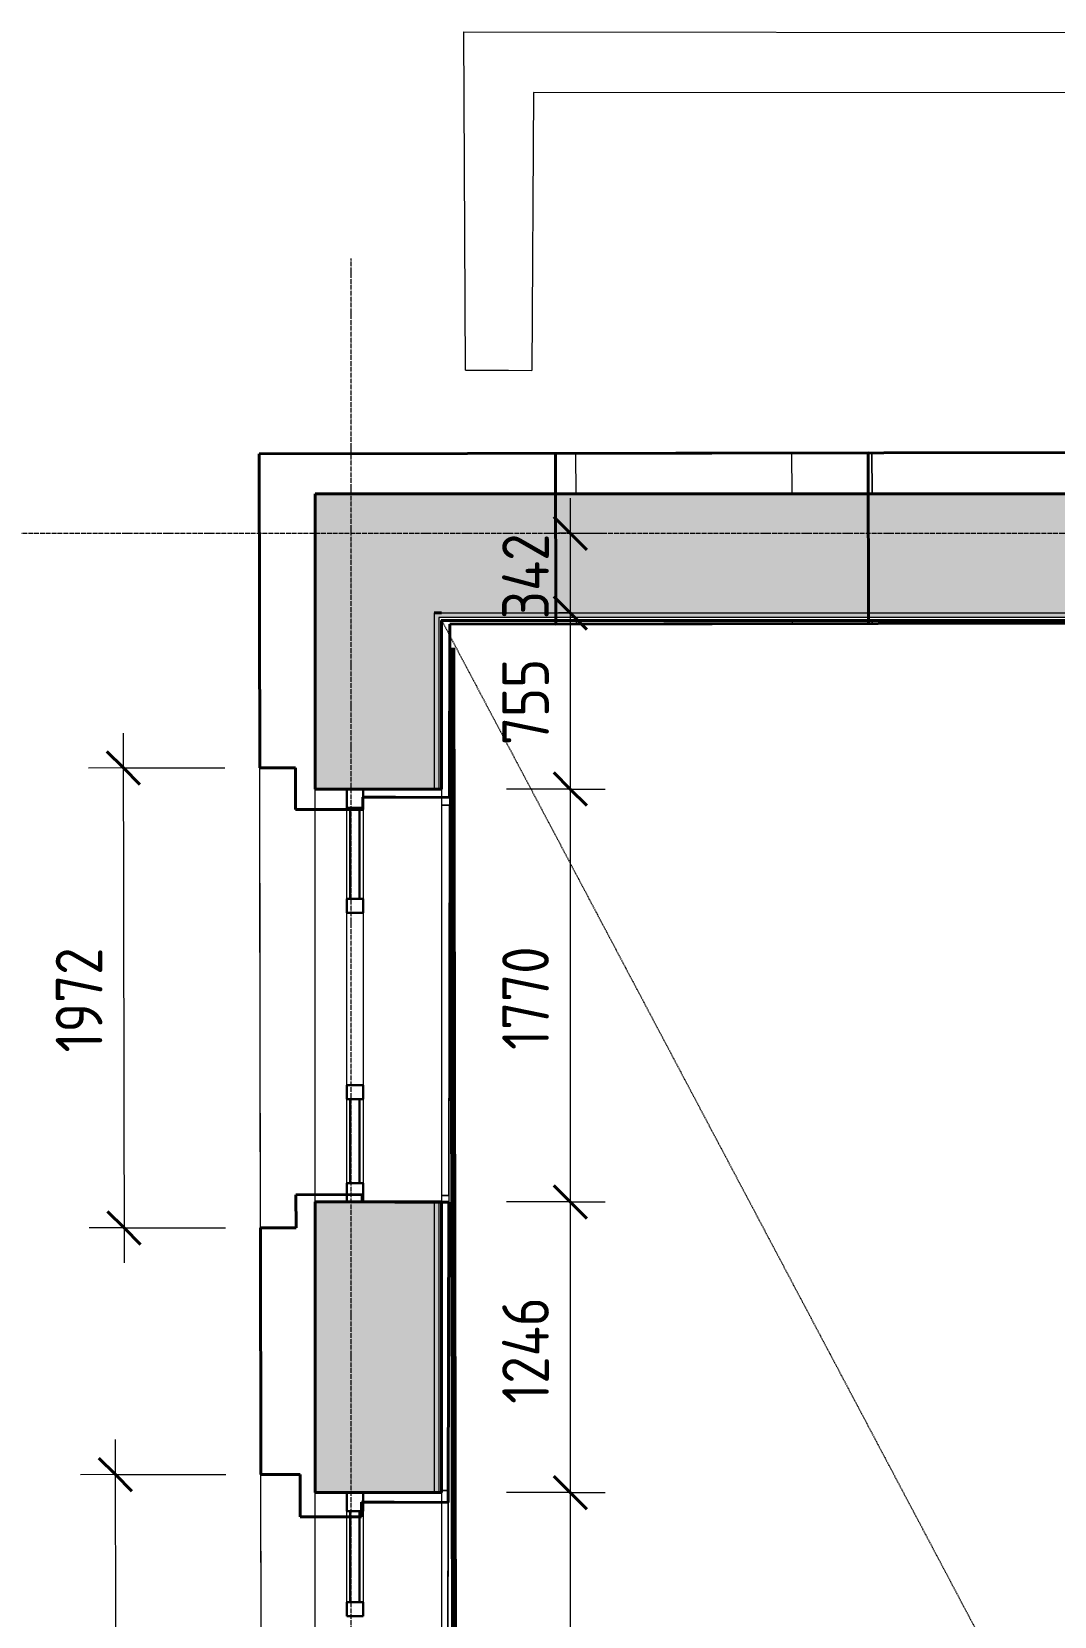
# Model space of a CAD drawing. Header units: millimetres. Extents: x -11886 to 68941, y -8130 to 45506.
# Drawn here: x 17241 to 21624, y 38714 to 45506 of the extents above; entities that cross this region are included whole.
import ezdxf

# ---------------------------------------------------------------- set-up
doc = ezdxf.new("R2010")
doc.units = ezdxf.units.MM
doc.linetypes.add('ADSK_Линия сетки', pattern=[25, 20, -2.5, 0, -2.5])
doc.linetypes.add('ADSK_Сверху', pattern=[4.5, 3, -1.5])
for name, color, linetype, lineweight in [('Витраж', 7, 'Continuous', 18), ('Оси', 7, 'Continuous', 9), ('Панели витража', 7, 'Continuous', 18), ('Размеры', 7, 'Continuous', 9), ('Размеры-100', 7, 'Continuous', 9), ('Стены', 7, 'Continuous', 18), ('Стены внутренние', 7, 'Continuous', 18), ('Стены наружные', 7, 'Continuous', 18), ('Стены штриховка', 7, 'Continuous', 18), ('стояки', 7, 'Continuous', 9)]:
    doc.layers.add(name, color=color, linetype=linetype, lineweight=lineweight)
for name, color, linetype, lineweight, true_color in [('Линии', 7, 'Continuous', 9, 0x00a600), ('планы со стояками отопление_dwg', 7, 'Continuous', 9, 0x767676), ('Стены разрез', 7, 'Continuous', 40, 0xbb5389)]:
    doc.layers.add(name, color=color, linetype=linetype, lineweight=lineweight, true_color=true_color)
doc.styles.add('GOST Common_1', font='GOST_Common.ttf', dxfattribs={"width": 0.9, "height": 200})
doc.dimstyles.new('ADSK_Основной_2_мм_Округление_до_1_мм', dxfattribs={"dimscale": 304.8, "dimtxt": 201.142999, "dimasz": 0.463911, "dimexe": 0.492126, "dimexo": 0.492126, "dimgap": 0.098425, "dimtad": 1, "dimdec": 0, "dimdsep": 46, "dimtxsty": 'GOST Common_1', "dimblk1": 'OBLIQUE', "dimblk2": 'OBLIQUE', "dimsah": 1, "dimcen": 0.09, "dimdle": 0.492126, "dimazin": 2, "dimtfac": 1, "dimtdec": 4, "dimtix": 1, "dimtmove": 0, "dimatfit": 3, "dimfxl": 1, "dimtvp": 1, "dimtolj": 1, "dimtzin": 0, "dimlwd": 20, "dimlwe": 20, "dimarcsym": 2})
doc.dimstyles.new('ADSK_Основной_2_мм_Округление_до_1_мм_2', dxfattribs={"dimscale": 304.8, "dimtxt": 201.142999, "dimasz": 0.463911, "dimexe": 0.492126, "dimexo": 0.492126, "dimgap": 0.098425, "dimtad": 1, "dimdec": 0, "dimdsep": 46, "dimtxsty": 'GOST Common_1', "dimblk1": 'OBLIQUE', "dimblk2": 'OBLIQUE', "dimsah": 1, "dimcen": 0.09, "dimdle": 0.492126, "dimazin": 2, "dimtfac": 1, "dimtdec": 4, "dimtix": 1, "dimtmove": 0, "dimatfit": 3, "dimfxl": 1, "dimtvp": 1, "dimtolj": 1, "dimtzin": 0, "dimlwd": 20, "dimlwe": 20, "dimarcsym": 2})
pattern_1 = [(0, (0, 0), (406.4, 101.6), [33.528, -271.272, 33.528, -271.272, -1625.6]), (0, (0, 0), (406.4, 101.6), [-609.6, 33.528, -576.072, 33.528, -271.272, -711.2]), (0, (0, 0), (406.4, 101.6), [-1524, 33.528, -169.672, 33.528, -474.472]), (120, (152.4, 50.8), (-291.18818, 301.15272), [33.528, -271.272, 33.528, -271.272, -1625.6]), (120, (152.4, 50.8), (-291.18818, 301.15272), [-609.6, 33.528, -576.072, 33.528, -271.272, -711.2]), (120, (152.4, 50.8), (-291.18818, 301.15272), [-1524, 33.528, -169.672, 33.528, -474.472]), (240, (203.2, 254), (-115.21182, -402.75272), [33.528, -271.272, 33.528, -271.272, -1625.6]), (240, (203.2, 254), (-115.21182, -402.75272), [-609.6, 33.528, -576.072, 33.528, -271.272, -711.2]), (240, (203.2, 254), (-115.21182, -402.75272), [-1524, 33.528, -169.672, 33.528, -474.472])]

# ---------------------------------------------------------------- blocks, each defined once
blk = doc.blocks.new('Существующие стены 1 эт - Существующие стены 1 эт-653793-01 План 1-го этажа кладочный')
at = {"layer": 'Стены', "color": 243, "true_color": 0xbb5389}
for p, q in [((18216.3, 43696.8), (19486.1, 43698.9)), ((18235.6, 30592.8), (18216.3, 43696.8)), ((19486.1, 43698.9), (20826.1, 43701)), ((20498.9, 43700.5), (19486.1, 43698.9)), ((19486.1, 43698.9), (19572.1, 43699)), ((19486.1, 43698.9), (19572.1, 43699)), ((19486.4, 43525.1), (19486.1, 43698.9)), ((19486.1, 43698.9), (19486.4, 43525.1)), ((19486.4, 43525.1), (19486.1, 43698.9)), ((19572.1, 43699), (20826.1, 43701)), ((19572.1, 43699), (20826.1, 43701)), ((20826.1, 43701), (19572.1, 43699)), ((19572.1, 43699), (20498.9, 43700.5)), ((19572.1, 43699), (19572.7, 43525.1)), ((19572.1, 43699), (19572.7, 43525.1)), ((20826.1, 43701), (20498.9, 43700.5)), ((20498.9, 43700.5), (20826.1, 43701)), ((20499.5, 43525.1), (20498.9, 43700.5)), ((20499.5, 43525.1), (20498.9, 43700.5)), ((20826.1, 43701), (20826.4, 43525.1)), ((20826.4, 43525.1), (20826.1, 43701)), ((20826.1, 43701), (20826.4, 43525.1)), ((20826.1, 43701), (20842.1, 43701)), ((20826.1, 43701), (20842.1, 43701)), ((20842.1, 43701), (20826.1, 43701)), ((20842.1, 43701), (25814.7, 43709)), ((20842.4, 43525.1), (20842.1, 43701)), ((20842.1, 43701), (20842.4, 43525.1)), ((19032.3, 42966.8), (19031, 42191.4)), ((19487.3, 42967.5), (19032.3, 42966.8)), ((19487.3, 42967.5), (19487.3, 42983.1)), ((19487.3, 42983.1), (19487.3, 42967.5)), ((19487.3, 42967.5), (19487.3, 42983.1)), ((20827.3, 42969.6), (19487.3, 42967.5)), ((19487.3, 42967.5), (20501.3, 42969.1)), ((19574.5, 42967.7), (19487.3, 42967.5)), ((19574.5, 42967.7), (19487.3, 42967.5)), ((19574.4, 42983.1), (19574.5, 42967.7)), ((19574.4, 42983.1), (19574.5, 42967.7)), ((20827.3, 42969.6), (19574.5, 42967.7)), ((20827.3, 42969.6), (19574.5, 42967.7)), ((19574.5, 42967.7), (20827.3, 42969.6)), ((19574.5, 42967.7), (20501.3, 42969.1)), ((20501.3, 42969.1), (20501.3, 42983.1)), ((20501.3, 42969.1), (20501.3, 42983.1)), ((20501.3, 42969.1), (20827.3, 42969.6)), ((20827.3, 42969.6), (20501.3, 42969.1)), ((20827.3, 42983.1), (20827.3, 42969.6)), ((20827.3, 42969.6), (20827.3, 42983.1)), ((20827.3, 42983.1), (20827.3, 42969.6)), ((20843.2, 42969.7), (20827.3, 42969.6)), ((20827.3, 42969.6), (20843.2, 42969.7)), ((20843.2, 42969.7), (20827.3, 42969.6)), ((29470.3, 42983.1), (20843.2, 42969.7)), ((20843.2, 42969.7), (20843.2, 42983.1)), ((20843.2, 42983.1), (20843.2, 42969.7)), ((18370.9, 42351.4), (18218.3, 42351.2)), ((18221.2, 40379.6), (18218.3, 42351.2)), ((18371.2, 42171.7), (18370.9, 42351.4)), ((18799.5, 42224.8), (18660.8, 42225)), ((19031.1, 42224.4), (18799.5, 42224.8)), ((18997.8, 42191.5), (19031, 42191.4)), ((19031, 42191.4), (18997.8, 42191.5)), ((19031.1, 42224.4), (19028.2, 40489.6)), ((19031, 42191.4), (19028.3, 40517.6)), ((19028.3, 40517.6), (19031, 42191.4)), ((19031, 42191.4), (19028.3, 40517.6)), ((18590.8, 42172), (18371.2, 42171.7)), ((18373.6, 40521.4), (18590.8, 40521.7)), ((18373.8, 40379.9), (18373.6, 40521.4)), ((19028.3, 40517.6), (18997.8, 40517.7)), ((18997.8, 40517.7), (19028.3, 40517.6)), ((18997.8, 40489.6), (19028.2, 40489.6)), ((19028.3, 40517.6), (19026.2, 39253.6)), ((18221.2, 40379.6), (18373.8, 40379.9)), ((18391.7, 39322.6), (18222.7, 39322.3)), ((18225.6, 37364), (18222.7, 39322.3)), ((18392, 39140.7), (18391.7, 39322.6)), ((18794.6, 39202.9), (18660.8, 39203.1)), ((19026.1, 39202.5), (18794.6, 39202.9)), ((18997.8, 39253.7), (19026.2, 39253.6)), ((19026.2, 39253.6), (18997.8, 39253.7)), ((19026.2, 39253.6), (19022.7, 37114.7)), ((19022.7, 37114.7), (19026.2, 39253.6)), ((19026.2, 39253.6), (19022.7, 37114.7)), ((19026.1, 39202.5), (19023.3, 37473.6)), ((18590.8, 39141), (18392, 39140.7))]:
    blk.add_line(p, q, dxfattribs=at)
at = {"layer": 'Стены разрез'}
for p, q in [((31501.3, 43718), (18216.3, 43696.8)), ((18216.3, 43696.8), (18218.3, 42351.2)), ((20826.1, 43701), (19486.1, 43698.9)), ((19486.1, 43698.9), (19487.3, 42967.5)), ((20827.3, 42969.6), (20826.1, 43701)), ((19031.1, 42224.4), (19032.3, 42966.8)), ((19032.3, 42966.8), (30750.7, 42985.1)), ((19487.3, 42967.5), (20827.3, 42969.6)), ((18218.3, 42351.2), (18370.9, 42351.4)), ((18370.9, 42351.4), (18371.2, 42171.7)), ((18659.4, 42172.1), (18659.5, 42225)), ((18659.5, 42225), (18799.5, 42224.8)), ((18799.5, 42224.8), (19031.1, 42224.4)), ((18371.2, 42171.7), (18659.4, 42172.1)), ((18656.7, 40521.8), (18373.6, 40521.4)), ((18373.6, 40521.4), (18373.8, 40379.9)), ((18656.7, 40490.2), (18656.7, 40521.8)), ((18796.7, 40490), (18656.7, 40490.2)), ((19028.2, 40489.6), (18796.7, 40490)), ((19026.1, 39202.5), (19028.2, 40489.6)), ((18373.8, 40379.9), (18221.2, 40379.6)), ((18221.2, 40379.6), (18222.7, 39322.3)), ((18222.7, 39322.3), (18391.7, 39322.6)), ((18391.7, 39322.6), (18392, 39140.7)), ((18654.5, 39141.1), (18654.6, 39203.2)), ((18654.6, 39203.2), (18794.6, 39202.9)), ((18794.6, 39202.9), (19026.1, 39202.5)), ((18392, 39140.7), (18654.5, 39141.1))]:
    blk.add_line(p, q, dxfattribs=at)
blk = doc.blocks.new('Прямоугольный импост - 70х20_60мм-V47-01 План 1-го этажа кладочный')
at = {"layer": 'Витраж', "lineweight": 30}
for p, q in [((-80, 35), (0, 35)), ((-80, -35), (-80, 35)), ((0, 35), (0, -35)), ((0, -35), (-80, -35))]:
    blk.add_line(p, q, dxfattribs=at)
blk = doc.blocks.new('Системная панель - _AR_Стекло_40мм_привязка по центру-V49-01 План 1-го этажа кладочный')
at = {"layer": 'Панели витража', "lineweight": 30}
for p, q in [((195, 20), (-195, 20)), ((-195, 20), (-195, -20)), ((195, -20), (195, 20)), ((-195, -20), (195, -20))]:
    blk.add_line(p, q, dxfattribs=at)
blk = doc.blocks.new('Прямоугольный импост - 70х60мм-V50-01 План 1-го этажа кладочный')
at = {"layer": 'Витраж'}
for p, q in [((18590.8, 39141), (18590.8, 39164.2)), ((18590.8, 38774.2), (18590.8, 39141)), ((18660.8, 39164.2), (18660.8, 38774.2))]:
    blk.add_line(p, q, dxfattribs=at)
blk = doc.blocks.new('Прямоугольный импост - 70х60мм-V51-01 План 1-го этажа кладочный')
at = {"layer": 'Витраж', "lineweight": 30}
for p, q in [((-30, 35), (30, 35)), ((-30, -35), (-30, 35)), ((30, 35), (30, -35)), ((30, -35), (-30, -35))]:
    blk.add_line(p, q, dxfattribs=at)
blk = doc.blocks.new('Системная панель - _AR_Стекло_40мм_привязка по центру-V46-01 План 1-го этажа кладочный')
at = {"layer": 'Панели витража', "lineweight": 30}
for p, q in [((180, 20), (-180, 20)), ((-180, 20), (-180, -20)), ((180, -20), (180, 20)), ((-180, -20), (180, -20))]:
    blk.add_line(p, q, dxfattribs=at)
blk = doc.blocks.new('Прямоугольный импост - 70х20_60мм-V48-01 План 1-го этажа кладочный')
at = {"layer": 'Витраж', "lineweight": 30}
for p, q in [((0, 35), (-80, 35)), ((-80, 35), (-80, -35)), ((0, -35), (0, 35)), ((-80, -35), (0, -35))]:
    blk.add_line(p, q, dxfattribs=at)
blk = doc.blocks.new('Прямоугольный импост - 70х60мм-V52-01 План 1-го этажа кладочный')
at = {"layer": 'Витраж'}
for p, q in [((18590.8, 42172), (18590.8, 42180.2)), ((18660.8, 42180.2), (18660.8, 41790.2)), ((18590.8, 41790.2), (18590.8, 42172))]:
    blk.add_line(p, q, dxfattribs=at)
blk = doc.blocks.new('Прямоугольный импост - 70х60мм-1225009-01 План 1-го этажа кладочный')
at = {"layer": 'Витраж'}
for p, q in [((-6006, 9731.9), (-6006, 10091.9)), ((-5936, 10091.9), (-5936, 9731.9))]:
    blk.add_line(p, q, dxfattribs=at)
blk = doc.blocks.new('Прямоугольный импост - 70х60мм-1229542-01 План 1-го этажа кладочный')
at = {"layer": 'Витраж'}
for p, q in [((3738.5, 34637.6), (3738.5, 35377.6)), ((3808.5, 35377.6), (3808.5, 34637.6))]:
    blk.add_line(p, q, dxfattribs=at)
blk = doc.blocks.new('планы со стояками отопление_dwg-1484427-01 План 1-го этажа кладочный')
at = {"layer": 'стояки', "color": 40, "lineweight": 80, "true_color": 0xffbf00}
blk.add_line((191438.4, 198942.1), (191476.8, 176908.9), dxfattribs=at)
blk = doc.blocks.new('DIMBLOCK9-01 План 1-го этажа кладочный')
at = {"layer": 'Размеры-100', "lineweight": 20, "transparency": 16777216}
for p, q in [((17633.5, 42500.3), (17636.8, 40228.8)), ((17633.7, 42350.3), (17483.7, 42350.1)), ((17633.7, 42350.3), (18068.3, 42351)), ((17636.6, 40378.8), (17486.6, 40378.6)), ((17636.6, 40378.8), (18071.2, 40379.4))]:
    blk.add_line(p, q, dxfattribs=at)
at = {"layer": 'Размеры-100', "lineweight": 40, "transparency": 16777216}
for p, q in [((17633.7, 42350.3), (17562.9, 42420.9)), ((17633.7, 42350.3), (17704.5, 42279.7)), ((17636.6, 40378.8), (17565.8, 40449.4)), ((17636.6, 40378.8), (17707.4, 40308.2))]:
    blk.add_line(p, q, dxfattribs=at)
at = {"layer": 'Размеры-100', "color": 0, "lineweight": 20, "transparency": 16777216, "insert": (17343.8, 41131), "char_height": 200, "width": 560.473, "attachment_point": 1, "rotation": 90, "line_spacing_factor": 1.022761, "style": 'GOST Common_1'}
blk.add_mtext('1972', dxfattribs=at)
blk = doc.blocks.new('_Oblique')
at = {"color": 0, "linetype": 'ByBlock', "lineweight": -2}
blk.add_line((-0.5, -0.5), (0.5, 0.5), dxfattribs=at)
blk = doc.blocks.new('DIMBLOCK10-01 План 1-го этажа кладочный')
at = {"layer": 'Размеры-100', "lineweight": 20, "transparency": 16777216}
for p, q in [((17603, 37213.1), (17599.7, 39471.4)), ((17599.9, 39321.4), (17449.9, 39321.2)), ((17599.9, 39321.4), (18072.7, 39322.1)), ((17602.8, 37363.1), (17452.8, 37362.8)), ((17602.8, 37363.1), (18075.6, 37363.8))]:
    blk.add_line(p, q, dxfattribs=at)
at = {"layer": 'Размеры-100', "lineweight": 40, "transparency": 16777216}
for p, q in [((17599.9, 39321.4), (17529.1, 39392)), ((17599.9, 39321.4), (17670.7, 39250.8)), ((17602.8, 37363.1), (17532, 37433.7)), ((17602.8, 37363.1), (17673.6, 37292.5))]:
    blk.add_line(p, q, dxfattribs=at)
at = {"layer": 'Размеры-100', "color": 0, "lineweight": 20, "transparency": 16777216, "insert": (17310, 38108.7), "char_height": 200, "width": 560.473, "attachment_point": 1, "rotation": 90, "line_spacing_factor": 1.022761, "style": 'GOST Common_1'}
blk.add_mtext('1958', dxfattribs=at)
blk = doc.blocks.new('DIMBLOCK654-01 План 1-го этажа кладочный')
at = {"layer": 'Размеры-100', "lineweight": 20, "transparency": 16777216}
for p, q in [((19548.8, 43506.8), (19548.8, 43015.1)), ((19548.8, 43356.8), (19498.8, 43356.8)), ((19548.8, 43356.8), (19698.8, 43356.8)), ((19548.8, 43015.1), (19498.8, 43015.1)), ((19548.8, 43015.1), (19698.8, 43015.1))]:
    blk.add_line(p, q, dxfattribs=at)
at = {"layer": 'Размеры-100', "lineweight": 40, "transparency": 16777216}
for p, q in [((19548.8, 43356.8), (19478.1, 43427.5)), ((19548.8, 43356.8), (19619.5, 43286.1)), ((19548.8, 43015.1), (19478.1, 43085.8)), ((19548.8, 43015.1), (19619.5, 42944.4))]:
    blk.add_line(p, q, dxfattribs=at)
at = {"layer": 'Размеры-100', "color": 0, "lineweight": 20, "transparency": 16777216, "insert": (19257.4, 42988.2), "char_height": 200, "width": 474.561, "attachment_point": 1, "rotation": 90, "line_spacing_factor": 1.022761, "style": 'GOST Common_1'}
blk.add_mtext('342', dxfattribs=at)
blk = doc.blocks.new('DIMBLOCK655-01 План 1-го этажа кладочный')
at = {"layer": 'Размеры-100', "lineweight": 40, "transparency": 16777216}
for p, q in [((19548.8, 43015.1), (19478.1, 43085.8)), ((19548.8, 43015.1), (19619.5, 42944.4)), ((19548.8, 42260.2), (19478.1, 42330.9)), ((19548.8, 42260.2), (19619.5, 42189.5))]:
    blk.add_line(p, q, dxfattribs=at)
at = {"layer": 'Размеры-100', "lineweight": 20, "transparency": 16777216}
for p, q in [((19548.8, 43015.1), (19498.8, 43015.1)), ((19548.8, 43015.1), (19548.8, 42260.2)), ((19548.8, 43015.1), (19698.8, 43015.1)), ((19548.8, 42260.2), (19275.8, 42260.2)), ((19548.8, 42260.2), (19698.8, 42260.2))]:
    blk.add_line(p, q, dxfattribs=at)
at = {"layer": 'Размеры-100', "color": 0, "lineweight": 20, "transparency": 16777216, "insert": (19257.4, 42448.4), "char_height": 200, "width": 454.106, "attachment_point": 1, "rotation": 90, "line_spacing_factor": 1.022761, "style": 'GOST Common_1'}
blk.add_mtext('755', dxfattribs=at)
blk = doc.blocks.new('DIMBLOCK656-01 План 1-го этажа кладочный')
at = {"layer": 'Размеры-100', "lineweight": 40, "transparency": 16777216}
for p, q in [((19548.8, 42260.2), (19478.1, 42330.9)), ((19548.8, 42260.2), (19619.5, 42189.5)), ((19548.8, 40490.2), (19478.1, 40560.9)), ((19548.8, 40490.2), (19619.5, 40419.5))]:
    blk.add_line(p, q, dxfattribs=at)
at = {"layer": 'Размеры-100', "lineweight": 20, "transparency": 16777216}
for p, q in [((19548.8, 42260.2), (19275.8, 42260.2)), ((19548.8, 42260.2), (19548.8, 40490.2)), ((19548.8, 42260.2), (19698.8, 42260.2)), ((19548.8, 40490.2), (19275.8, 40490.2)), ((19548.8, 40490.2), (19698.8, 40490.2))]:
    blk.add_line(p, q, dxfattribs=at)
at = {"layer": 'Размеры-100', "color": 0, "lineweight": 20, "transparency": 16777216, "insert": (19257.4, 41141.7), "char_height": 200, "width": 560.473, "attachment_point": 1, "rotation": 90, "line_spacing_factor": 1.022761, "style": 'GOST Common_1'}
blk.add_mtext('1770', dxfattribs=at)
blk = doc.blocks.new('DIMBLOCK657-01 План 1-го этажа кладочный')
at = {"layer": 'Размеры-100', "lineweight": 40, "transparency": 16777216}
for p, q in [((19548.8, 40490.2), (19478.1, 40560.9)), ((19548.8, 40490.2), (19619.5, 40419.5)), ((19548.8, 39244.2), (19478.1, 39314.9)), ((19548.8, 39244.2), (19619.5, 39173.5))]:
    blk.add_line(p, q, dxfattribs=at)
at = {"layer": 'Размеры-100', "lineweight": 20, "transparency": 16777216}
for p, q in [((19548.8, 40490.2), (19275.8, 40490.2)), ((19548.8, 40490.2), (19548.8, 39244.2)), ((19548.8, 40490.2), (19698.8, 40490.2)), ((19548.8, 39244.2), (19275.8, 39244.2)), ((19548.8, 39244.2), (19698.8, 39244.2))]:
    blk.add_line(p, q, dxfattribs=at)
at = {"layer": 'Размеры-100', "color": 0, "lineweight": 20, "transparency": 16777216, "insert": (19257.4, 39625.1), "char_height": 200, "width": 580.928, "attachment_point": 1, "rotation": 90, "line_spacing_factor": 1.022761, "style": 'GOST Common_1'}
blk.add_mtext('1246', dxfattribs=at)
blk = doc.blocks.new('DIMBLOCK658-01 План 1-го этажа кладочный')
at = {"layer": 'Размеры-100', "lineweight": 40, "transparency": 16777216}
for p, q in [((19548.8, 39244.2), (19478.1, 39314.9)), ((19548.8, 39244.2), (19619.5, 39173.5)), ((19548.8, 37474.2), (19478.1, 37544.9)), ((19548.8, 37474.2), (19619.5, 37403.5))]:
    blk.add_line(p, q, dxfattribs=at)
at = {"layer": 'Размеры-100', "lineweight": 20, "transparency": 16777216}
for p, q in [((19548.8, 39244.2), (19275.8, 39244.2)), ((19548.8, 39244.2), (19548.8, 37474.2)), ((19548.8, 39244.2), (19698.8, 39244.2)), ((19548.8, 37474.2), (19275.8, 37474.2)), ((19548.8, 37474.2), (19698.8, 37474.2))]:
    blk.add_line(p, q, dxfattribs=at)
at = {"layer": 'Размеры-100', "color": 0, "lineweight": 20, "transparency": 16777216, "insert": (19257.4, 38125.6), "char_height": 200, "width": 560.473, "attachment_point": 1, "rotation": 90, "line_spacing_factor": 1.022761, "style": 'GOST Common_1'}
blk.add_mtext('1770', dxfattribs=at)

msp = doc.modelspace()

# ---------------------------------------------------------------- hatches: boundary and pattern name
at = {"layer": 'Стены внутренние', "lineweight": 9}
h = msp.add_hatch(dxfattribs=at)
h.set_pattern_fill('FP_2', color=256, style=0, pattern_type=2)
h.set_pattern_definition(pattern_1)
h.paths.add_polyline_path([(18965.8, 20652.5), (18985.8, 20652.5), (18985.8, 22247.1), (18965.8, 22246.5), (18965.8, 20673.6)])
h.paths.add_polyline_path([(18985.8, 24017.1), (18985.8, 25289.2), (18965.8, 25289.2), (18965.8, 24017.1)])
h.paths.add_polyline_path([(18985.8, 27059.2), (18985.8, 28334.1), (18965.8, 28333.6), (18965.8, 27059.2)])
h.paths.add_polyline_path([(18965.8, 30104.1), (18985.8, 30104.1), (18985.8, 31381.2), (18965.8, 31380.6), (18965.8, 30163.6)])
h.paths.add_polyline_path([(18965.8, 33151.2), (18985.8, 33151.2), (18985.8, 34431.2), (18965.8, 34430.6), (18965.8, 33439)])
h.paths.add_polyline_path([(18985.8, 36201.2), (18985.8, 37474.2), (18965.8, 37473.6), (18965.8, 36201.2)])
h.paths.add_polyline_path([(18965.8, 39244.2), (18985.8, 39244.2), (18985.8, 40490.2), (18965.8, 40489.6), (18965.8, 39253.6)])
h.paths.add_polyline_path([(18965.8, 42260.2), (18985.8, 42260.2), (18985.8, 43015.1), (18965.8, 43015.1), (18965.8, 42351.4)])
h = msp.add_hatch(dxfattribs=at)
h.set_pattern_fill('FP_2', color=256, style=0, pattern_type=2)
h.set_pattern_definition(pattern_1)
h.paths.add_polyline_path([(20827.3, 42995.1), (30807, 42995.1), (30807, 43015.1), (18985.8, 43015.1), (18985.8, 42995.1), (20827.2, 42995.1)])
at = {"layer": 'Стены наружные', "true_color": 0xc0c0c0}
msp.add_hatch(color=9, dxfattribs=at).paths.add_polyline_path([(30807, 43015.1), (30807, 43525.1), (18455.8, 43525.1), (18455.8, 43015.1), (30781.4, 43015.1)])
h = msp.add_hatch(color=9, dxfattribs=at)
h.paths.add_polyline_path([(18455.8, 20408.6), (18945.5, 20408.6), (18945.1, 20652.4), (18965.8, 20652.5), (18965.8, 22247.1), (18455.8, 22246.8), (18455.8, 20420.5)])
h.paths.add_polyline_path([(18965.8, 24017.1), (18965.8, 25289.2), (18455.8, 25289.2), (18455.8, 24017.1), (18882.8, 24017.1)])
h.paths.add_polyline_path([(18965.8, 27059.2), (18965.8, 28334.1), (18455.8, 28334.1), (18455.8, 27059.2), (18882.8, 27059.2)])
h.paths.add_polyline_path([(18965.8, 30104.1), (18965.8, 31381.2), (18455.8, 31381), (18455.8, 30104.1), (18882.8, 30104.1)])
h.paths.add_polyline_path([(18882.8, 33151.2), (18965.8, 33151.2), (18965.8, 34431.2), (18455.8, 34431.2), (18455.8, 33151.2)])
h.paths.add_polyline_path([(18882.8, 36201.2), (18965.8, 36201.2), (18965.8, 37474.2), (18455.8, 37474.2), (18455.8, 36201.2)])
h.paths.add_polyline_path([(18455.8, 39244.2), (18965.8, 39244.2), (18965.8, 40490.2), (18455.8, 40490.2), (18455.8, 39848.3)])
h.paths.add_polyline_path([(18882.8, 42260.2), (18965.8, 42260.2), (18965.8, 43015.1), (18455.8, 43015.1), (18455.8, 42260.2), (18677.2, 42260.2)])

# ---------------------------------------------------------------- linework, layer by layer
at = {"layer": 'Линии', "color": 8, "lineweight": 18, "true_color": 0x808080}
for p, q in [((19099.6, 44055.3), (19093.6, 45506.3)), ((19093.6, 45506.3), (25935, 45499.3)), ((19392, 45246), (19384.1, 44054.8)), ((25566.8, 45239.7), (19392, 45246)), ((19099.6, 44055.3), (19284.1, 44056)), ((19284.1, 44055.4), (19284.1, 44056)), ((19284.1, 44055.4), (19384.1, 44054.8))]:
    msp.add_line(p, q, dxfattribs=at)
at = {"layer": 'Линии', "linetype": 'ADSK_Сверху'}
msp.add_line((18997.8, 42983.1), (30775, 20733.8), dxfattribs=at)
at = {"layer": 'Оси', "linetype": 'ADSK_Линия сетки'}
for p, q in [((18609.9, -7330.4), (18609.9, 44534.8)), ((-11086.2, 43356.8), (57141.7, 43356.8))]:
    msp.add_line(p, q, dxfattribs=at)
at = {"layer": 'Стены внутренние'}
for p, q in [((18965.8, 43015.1), (18965.8, 42260.2)), ((18997.8, 42260.2), (18997.8, 40490.2)), ((18965.8, 40490.2), (18965.8, 39244.2)), ((18997.8, 39244.2), (18997.8, 37474.2))]:
    msp.add_line(p, q, dxfattribs=at)
at = {"layer": 'Стены внутренние', "lineweight": 40}
for p, q in [((18997.8, 43015.1), (18985.8, 43015.1)), ((18997.8, 42260.2), (18997.8, 42983.1)), ((18997.8, 42983.1), (30775, 42983.1)), ((18965.8, 42260.2), (18997.8, 42260.2)), ((18997.8, 40490.2), (18965.8, 40490.2)), ((18997.8, 39244.2), (18997.8, 40490.2)), ((18965.8, 39244.2), (18997.8, 39244.2))]:
    msp.add_line(p, q, dxfattribs=at)
at = {"layer": 'Стены наружные', "lineweight": 40}
for p, q in [((31317, 43525.1), (18455.8, 43525.1)), ((18455.8, 43525.1), (18455.8, 42260.2)), ((18965.8, 43015.1), (18985.8, 43015.1)), ((18455.8, 42260.2), (18965.8, 42260.2)), ((18455.8, 40490.2), (18455.8, 39244.2)), ((18965.8, 40490.2), (18455.8, 40490.2)), ((18455.8, 39244.2), (18965.8, 39244.2))]:
    msp.add_line(p, q, dxfattribs=at)
at = {"layer": 'Стены наружные'}
for p, q in [((18997.8, 43015.1), (30807, 43015.1)), ((18455.8, 40490.2), (18455.8, 42260.2)), ((18455.8, 37474.2), (18455.8, 39244.2))]:
    msp.add_line(p, q, dxfattribs=at)
at = {"layer": 'Стены штриховка'}
for p, q in [((18985.8, 42995.1), (18985.8, 42260.2)), ((30787, 42995.1), (18985.8, 42995.1)), ((18995.8, 42985.1), (18995.8, 42260.2)), ((30777, 42985.1), (18995.8, 42985.1)), ((18985.8, 40490.2), (18985.8, 39244.2)), ((18995.8, 40490.2), (18995.8, 39244.2))]:
    msp.add_line(p, q, dxfattribs=at)

# ---------------------------------------------------------------- block references
at = {"layer": 'Витраж', "extrusion": (0, 0, -1), "rotation": 90.00000000000007}
for name, p in [('Прямоугольный импост - 70х20_60мм-V47-01 План 1-го этажа кладочный', (-18625.8, 42260.2)), ('Прямоугольный импост - 70х60мм-V51-01 План 1-го этажа кладочный', (-18625.8, 41760.2)), ('Прямоугольный импост - 70х60мм-V51-01 План 1-го этажа кладочный', (-18625.8, 40960.2)), ('Прямоугольный импост - 70х20_60мм-V47-01 План 1-го этажа кладочный', (-18625.8, 39244.2)), ('Прямоугольный импост - 70х60мм-V51-01 План 1-го этажа кладочный', (-18625.8, 38744.2))]:
    msp.add_blockref(name, p, dxfattribs=at)
at = {"layer": 'Витраж'}
for name, p in [('Прямоугольный импост - 70х60мм-V52-01 План 1-го этажа кладочный', (0, 0)), ('Прямоугольный импост - 70х60мм-1225009-01 План 1-го этажа кладочный', (24596.9, 30838.3)), ('Прямоугольный импост - 70х60мм-V50-01 План 1-го этажа кладочный', (0, 0))]:
    msp.add_blockref(name, p, dxfattribs=at)
for name, p, rotation in [('Прямоугольный импост - 70х60мм-1229542-01 План 1-го этажа кладочный', (22399.3, 76367.8), 180), ('Прямоугольный импост - 70х20_60мм-V48-01 План 1-го этажа кладочный', (18625.8, 40490.2), 269.9999999999999)]:
    msp.add_blockref(name, p, dxfattribs=dict(at, rotation=rotation))
at = {"layer": 'Панели витража', "rotation": 89.99999999999993}
for name, p in [('Системная панель - _AR_Стекло_40мм_привязка по центру-V49-01 План 1-го этажа кладочный', (18625.8, 41985.2)), ('Системная панель - _AR_Стекло_40мм_привязка по центру-V46-01 План 1-го этажа кладочный', (18625.8, 40750.2)), ('Системная панель - _AR_Стекло_40мм_привязка по центру-V49-01 План 1-го этажа кладочный', (18625.8, 38969.2))]:
    msp.add_blockref(name, p, dxfattribs=at)
at = {"layer": 'планы со стояками отопление_dwg', "color": 6, "true_color": 0xff00ff}
msp.add_blockref('планы со стояками отопление_dwg-1484427-01 План 1-го этажа кладочный', (-172395.5, -156077), dxfattribs=at)
at = {"layer": 'Стены разрез'}
msp.add_blockref('Существующие стены 1 эт - Существующие стены 1 эт-653793-01 План 1-го этажа кладочный', (0, 0), dxfattribs=at)

# ---------------------------------------------------------------- dimensions: what is measured, and where the dimension line sits
at = {"layer": 'Размеры', "lineweight": 20}
for base, p1, p2, angle, dimstyle, override, picture, middle in [((19548.8, 43015.1), (19648.8, 43356.8), (19648.8, 43015.1), 90, 'ADSK_Основной_2_мм_Округление_до_1_мм_2', {"dimpost": '<>', "dimfxl": 341.661303}, 'DIMBLOCK654-01 План 1-го этажа кладочный', (19418.8, 43186)), ((19548.8, 42260.2), (19648.8, 43015.1), (19125.8, 42260.2), 90, 'ADSK_Основной_2_мм_Округление_до_1_мм_2', {"dimpost": '<>', "dimfxl": 918.382008}, 'DIMBLOCK655-01 План 1-го этажа кладочный', (19418.8, 42637.7)), ((17636.6, 40378.8), (18218.3, 42351.2), (18221.2, 40379.6), 270.08423, 'ADSK_Основной_2_мм_Округление_до_1_мм', {"dimpost": '<>', "dimfxl": 1971.558326}, 'DIMBLOCK9-01 План 1-го этажа кладочный', (17765.1, 41364.8)), ((19548.8, 40490.2), (19125.8, 42260.2), (19125.8, 40490.2), 90, 'ADSK_Основной_2_мм_Округление_до_1_мм_2', {"dimpost": '<>', "dimfxl": 1770}, 'DIMBLOCK656-01 План 1-го этажа кладочный', (19418.8, 41375.2)), ((19548.8, 39244.2), (19125.8, 40490.2), (19125.8, 39244.2), 90, 'ADSK_Основной_2_мм_Округление_до_1_мм_2', {"dimpost": '<>', "dimfxl": 1246.016473}, 'DIMBLOCK657-01 План 1-го этажа кладочный', (19418.8, 39867.2)), ((17599.9, 39321.4), (18225.6, 37364), (18222.7, 39322.3), 270.08423, 'ADSK_Основной_2_мм_Округление_до_1_мм', {"dimpost": '<>', "dimfxl": 1958.339927}, 'DIMBLOCK10-01 План 1-го этажа кладочный', (17731.3, 38342.4)), ((19548.8, 37474.2), (19125.8, 39244.2), (19125.8, 37474.2), 90, 'ADSK_Основной_2_мм_Округление_до_1_мм_2', {"dimpost": '<>', "dimfxl": 1770}, 'DIMBLOCK658-01 План 1-го этажа кладочный', (19418.8, 38359.2))]:
    dim = msp.add_linear_dim(base=base, p1=p1, p2=p2, angle=angle, dimstyle=dimstyle, override=override, dxfattribs=at)
    dim.commit()
    dim.dimension.update_dxf_attribs({"geometry": picture, "text_midpoint": middle})

doc.saveas('drawing.dxf')
